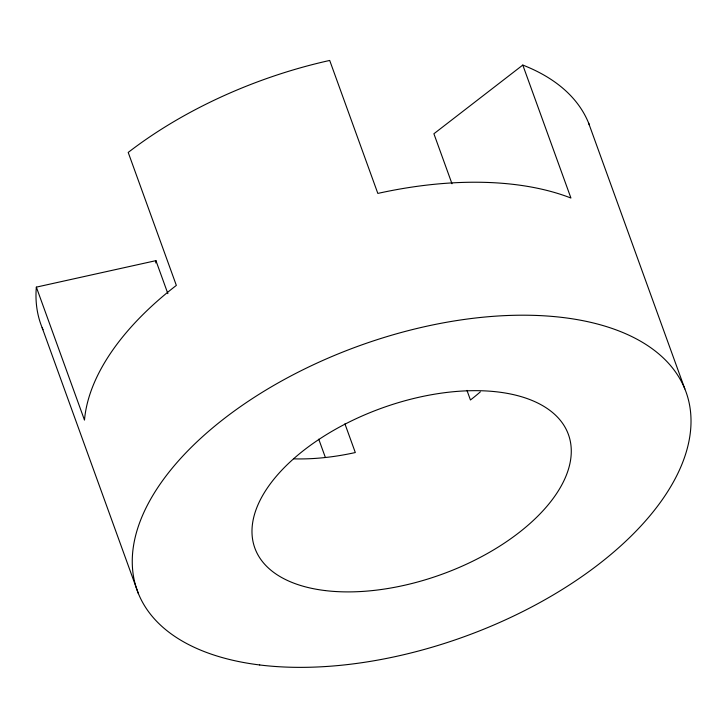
<?xml version="1.0" encoding="UTF-8"?>
<svg xmlns="http://www.w3.org/2000/svg" width="727" height="727" viewBox="0 0 727 727"><rect width="100%" height="100%" fill="white"/><g stroke="black" fill="none" stroke-linecap="round" stroke-linejoin="round"><path stroke-width="1.09" d="M589.379 125.017A291.809 154.633 -19.9 0 0 522.795 65.066L433.901 133.759L451.994 183.758M42.993 329.695A291.809 154.633 -19.9 0 1 36.35 287.129L155.932 260.648L167.864 293.626M588.588 122.999L684.852 388.936M522.795 65.066L570.931 198.035A291.809 154.633 -19.9 0 0 377.831 193.418L329.704 60.45A291.809 154.633 -19.9 0 0 128.206 152.434L176.343 285.402A291.809 154.633 -19.9 0 0 84.486 420.088L36.35 287.129M466.979 390.408L470.451 399.986A166.747 88.358 -19.9 0 0 480.347 391.862M344.916 423.823L355.312 452.539A166.747 88.358 -19.9 0 1 293.808 458.846M318.744 439.181L325.296 457.256M42.148 327.695L138.412 593.632M155.778 262.965A166.747 88.358 -19.9 0 1 155.932 260.648M259.712 664.969A291.809 154.633 -19.9 0 0 690.65 429.503A291.809 154.633 -19.9 0 0 284.539 379.367A291.809 154.633 -19.9 0 0 259.712 664.969M324.824 590.533A166.747 88.358 -19.9 0 0 571.068 455.983A166.747 88.358 -19.9 0 0 339.009 427.331A166.747 88.358 -19.9 0 0 324.824 590.533"/></g></svg>
